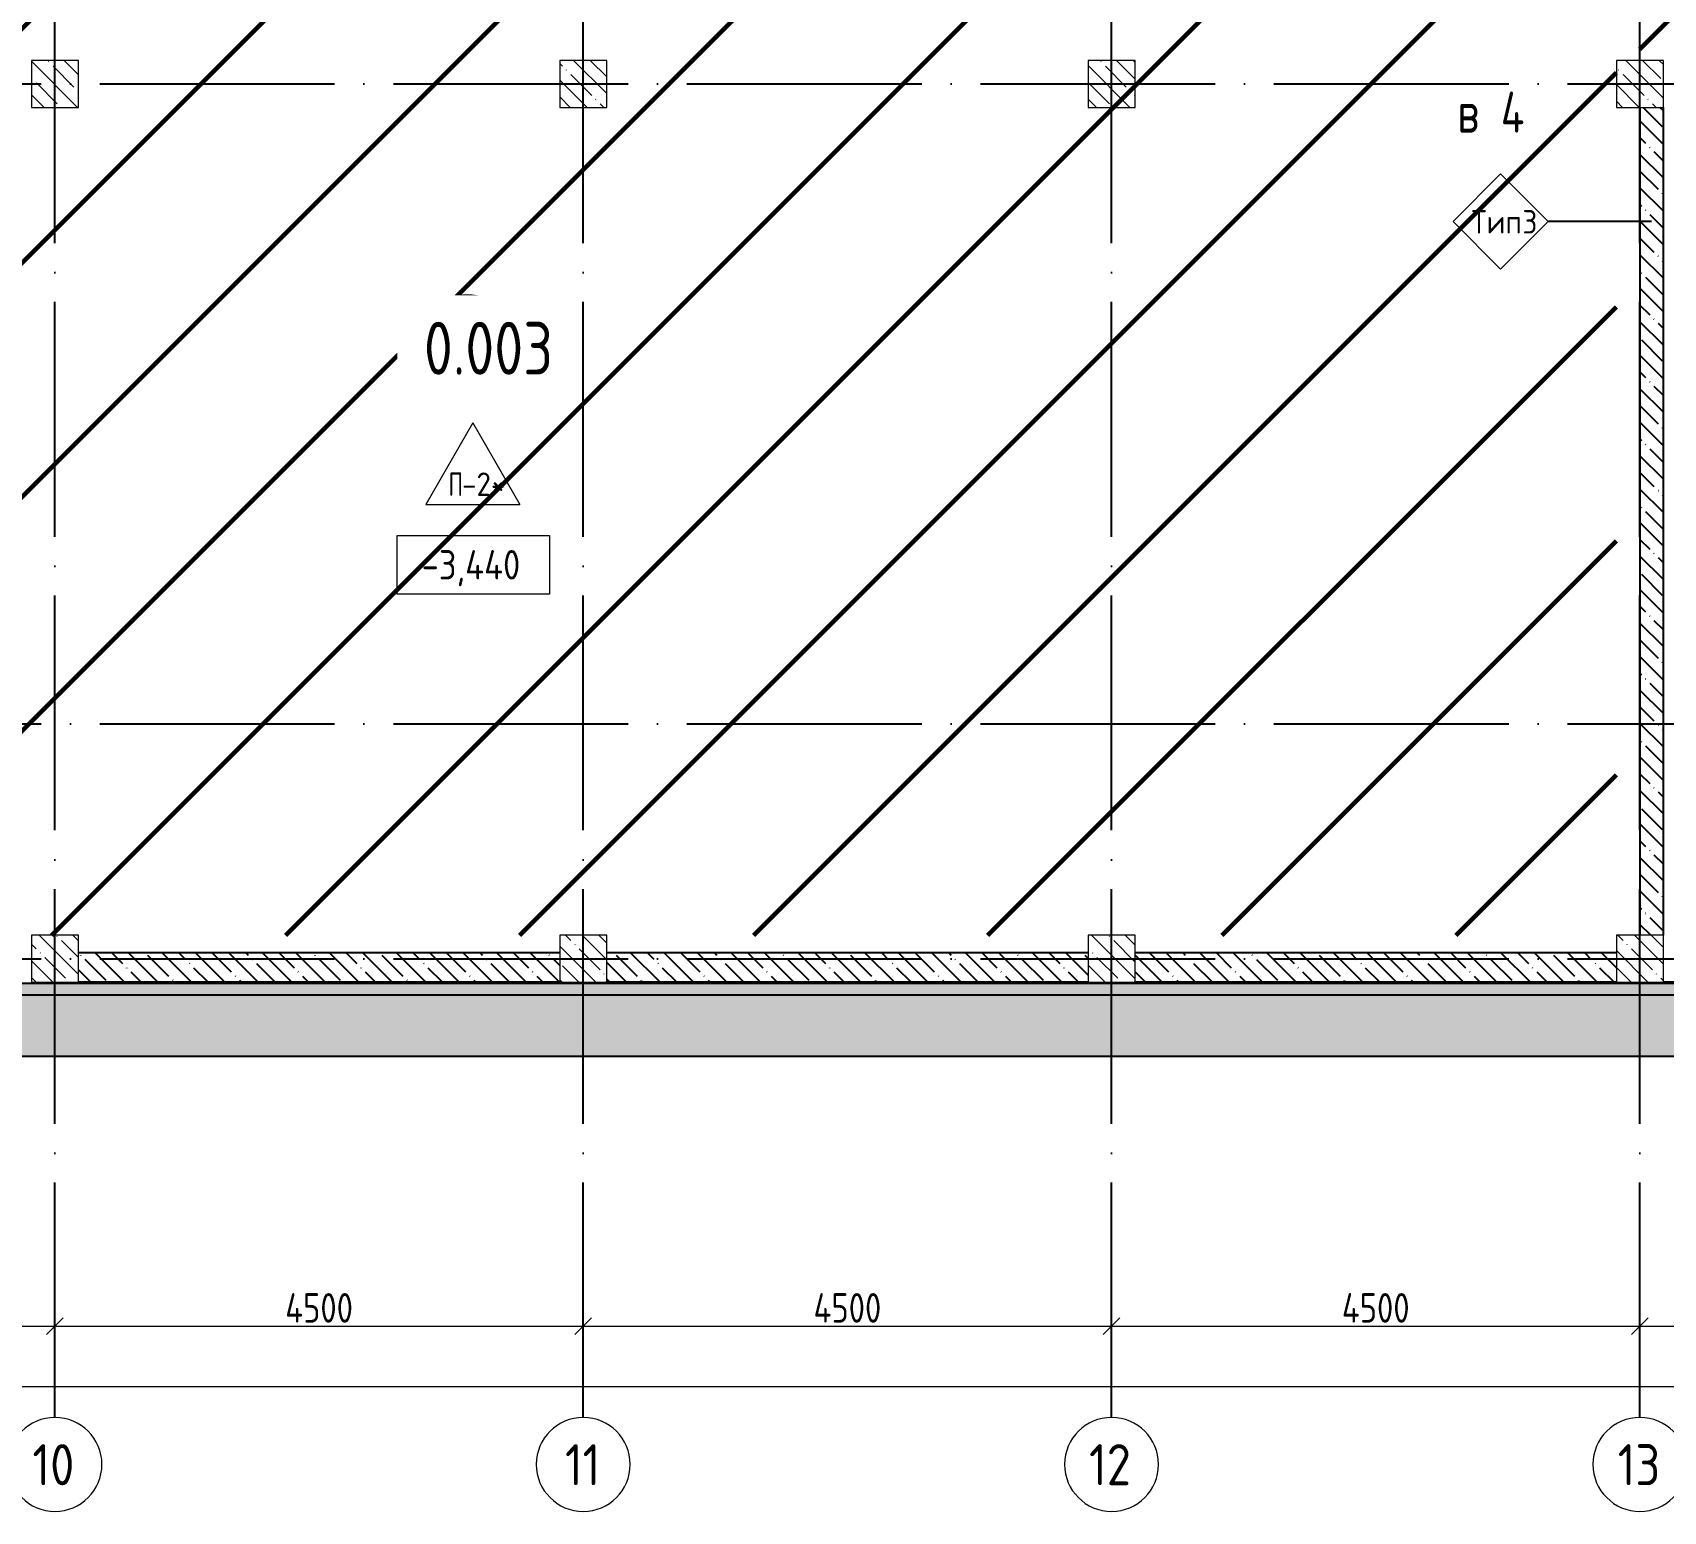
# Model space of a CAD drawing. Header units: millimetres. Extents: x -68946 to 288321, y -402657 to 324925.
# Drawn here: x 39074 to 52964, y 155941 to 168535 of the extents above; entities that cross this region are included whole.
import ezdxf

# ---------------------------------------------------------------- set-up
doc = ezdxf.new("R2010")
doc.units = ezdxf.units.MM
doc.linetypes.add('ADSK_Линия сетки', pattern=[2500, 2000, -250, 0, -250])
doc.layers.get('Defpoints').update_dxf_attribs({"color": 250})
for name, color, linetype, lineweight in [('3.4) ПТ-5         4 вып', 150, 'Continuous', 60), ('A-ANNO-DIMS', 250, 'Continuous', 9), ('A-ANNO-NOTE', 250, 'Continuous', 9), ('A-AREA-IDEN', 250, 'Continuous', 9), ('A-DETL-1', 250, 'Continuous', 53), ('A-DETL-GENF-1', 250, 'Continuous', 5), ('A-FLOR-IDEN', 7, 'Continuous', 9), ('A-WALL', 250, 'Continuous', 9), ('A-WALL-1', 250, 'Continuous', 50), ('A-WALL-2', 250, 'Continuous', 5), ('A-WALL-IDEN', 7, 'Continuous', 9), ('G-ANNO-DIMS', 250, 'Continuous', 9), ('G-ANNO-SYMB-3', 250, 'Continuous', 9), ('I-WALL-1', 250, 'Continuous', 5), ('S-COLS', 7, 'Continuous', 9), ('S-COLS-1', 250, 'Continuous', 5), ('S-COLS-2', 250, 'Continuous', 5), ('Оси', 250, 'Continuous', 9), ('Оси-1', 250, 'ADSK_Линия сетки', 9)]:
    doc.layers.add(name, color=color, linetype=linetype, lineweight=lineweight)
doc.styles.add('GOST Common', font='', dxfattribs={"width": 0.9, "height": 350})
doc.styles.add('GOST Common_1', font='', dxfattribs={"width": 0.9, "height": 250})
doc.styles.add('GOST Common_2', font='', dxfattribs={"width": 0.8, "height": 350})
doc.styles.add('ISOCPEUR', font='isocpeur.ttf', dxfattribs={"width": 0.8, "height": 100})
doc.styles.add('ISOCPEUR_1', font='isocpeur.ttf', dxfattribs={"width": 0.9, "height": 250})
doc.styles.add('А3', font='ГОСТ тип А.ttf')
doc.styles.get('GOST Common').set_extended_font_data('GOST Common')
doc.styles.get('GOST Common_1').set_extended_font_data('GOST Common')
doc.styles.get('GOST Common_2').set_extended_font_data('GOST Common')
doc.dimstyles.new('ADSK_Основной_2_5_мм_1', dxfattribs={"dimscale": 304.8, "dimtxt": 0.824897, "dimasz": 0.463911, "dimexe": 0.492126, "dimexo": 0.001615, "dimgap": 0.098425, "dimtad": 1, "dimdec": 0, "dimlfac": 304.8, "dimdsep": 46, "dimtxsty": 'GOST Common_1', "dimblk1": 'OBLIQUE', "dimblk2": 'OBLIQUE', "dimsah": 1, "dimcen": 0.09, "dimdle": 0.492126, "dimazin": 0, "dimtfac": 1, "dimtdec": 4, "dimtix": 1, "dimtmove": 1, "dimatfit": 3, "dimfxl": 1, "dimtvp": 1, "dimtolj": 1, "dimtzin": 0, "dimlwd": 9, "dimlwe": 9, "dimarcsym": 2})
pattern_1 = [(135, (-1785.76, 117122.59), (-142.5612, -142.5612), []), (135, (-1643.2, 117122.59), (-142.5612, -142.5612), [252.016, -50.403, 3.353, -47.05])]

# ---------------------------------------------------------------- blocks, each defined once
blk = doc.blocks.new('BSC_Колонна _Прямоугольная - 400x400-V2-АР1_Кладочный план подвала_ Секция 1')
at = {"layer": 'S-COLS-1'}
h = blk.add_hatch(dxfattribs=at)
h.set_pattern_fill('FP_11', color=256, style=0, pattern_type=2)
h.set_pattern_definition([(135, (-54550, -43525), (-142.5619, -142.5619), []), (135, (-54407.44, -43525), (-142.5619, -142.5619), [252.016, -50.403, 3.353, -47.05])])
h.paths.add_polyline_path([(-200, -200), (200, -200), (200, 200), (-200, 200)])
at = {"layer": 'S-COLS-2'}
for p, q in [((200, 200), (-200, 200)), ((-200, 200), (-200, -200)), ((200, -200), (200, 200)), ((-200, -200), (200, -200))]:
    blk.add_line(p, q, dxfattribs=at)
blk = doc.blocks.new('BSC_Колонна _Прямоугольная - 400x400-V4-АР1_Кладочный план подвала_ Секция 1')
at = {"layer": 'S-COLS-1'}
h = blk.add_hatch(dxfattribs=at)
h.set_pattern_fill('FP_13', color=256, style=0, pattern_type=2)
h.set_pattern_definition([(135, (-54550, -50975), (-142.5619, -142.5619), []), (135, (-54407.44, -50975), (-142.5619, -142.5619), [252.016, -50.403, 3.353, -47.05])])
h.paths.add_polyline_path([(-200, -200), (200, -200), (200, 200), (-200, 200), (-200, -68)])
at = {"layer": 'S-COLS-2'}
for p, q in [((200, 200), (-200, 200)), ((-200, 200), (-200, -200)), ((200, -200), (200, 200)), ((-200, -200), (200, -200))]:
    blk.add_line(p, q, dxfattribs=at)
blk = doc.blocks.new('BSC_Колонна _Прямоугольная - 400x400-V14-АР1_Кладочный план подвала_ Секция 1')
at = {"layer": 'S-COLS-1'}
h = blk.add_hatch(dxfattribs=at)
h.set_pattern_fill('FP_23', color=256, style=0, pattern_type=2)
h.set_pattern_definition([(135, (-50050, -50975), (-142.5619, -142.5619), []), (135, (-49907.44, -50975), (-142.5619, -142.5619), [252.016, -50.403, 3.353, -47.05])])
h.paths.add_polyline_path([(-200, -200), (200, -200), (200, 200), (-200, 200), (-200, -68)])
at = {"layer": 'S-COLS-2'}
for p, q in [((200, 200), (-200, 200)), ((-200, 200), (-200, -200)), ((200, -200), (200, 200)), ((-200, -200), (200, -200))]:
    blk.add_line(p, q, dxfattribs=at)
blk = doc.blocks.new('BSC_Колонна _Прямоугольная - 400x400-V16-АР1_Кладочный план подвала_ Секция 1')
at = {"layer": 'S-COLS-1'}
h = blk.add_hatch(dxfattribs=at)
h.set_pattern_fill('FP_25', color=256, style=0, pattern_type=2)
h.set_pattern_definition([(135, (-45550, -43525), (-142.5619, -142.5619), []), (135, (-45407.44, -43525), (-142.5619, -142.5619), [252.016, -50.403, 3.353, -47.05])])
h.paths.add_polyline_path([(-200, -200), (200, -200), (200, 200), (-200, 200)])
at = {"layer": 'S-COLS-2'}
for p, q in [((200, 200), (-200, 200)), ((-200, 200), (-200, -200)), ((200, -200), (200, 200)), ((-200, -200), (200, -200))]:
    blk.add_line(p, q, dxfattribs=at)
blk = doc.blocks.new('BSC_Колонна _Прямоугольная - 400x400-V18-АР1_Кладочный план подвала_ Секция 1')
at = {"layer": 'S-COLS-1'}
h = blk.add_hatch(dxfattribs=at)
h.set_pattern_fill('FP_27', color=256, style=0, pattern_type=2)
h.set_pattern_definition([(135, (-45550, -50975), (-142.5619, -142.5619), []), (135, (-45407.44, -50975), (-142.5619, -142.5619), [252.016, -50.403, 3.353, -47.05])])
h.paths.add_polyline_path([(-200, -200), (200, -200), (200, 200), (-200, 200), (-200, -68)])
at = {"layer": 'S-COLS-2'}
for p, q in [((200, 200), (-200, 200)), ((-200, 200), (-200, -200)), ((200, -200), (200, 200)), ((-200, -200), (200, -200))]:
    blk.add_line(p, q, dxfattribs=at)
blk = doc.blocks.new('BSC_Колонна _Прямоугольная - 400x400-V20-АР1_Кладочный план подвала_ Секция 1')
at = {"layer": 'S-COLS-1'}
h = blk.add_hatch(dxfattribs=at)
h.set_pattern_fill('FP_29', color=256, style=0, pattern_type=2)
h.set_pattern_definition([(135, (-41050, -43525), (-142.5619, -142.5619), []), (135, (-40907.44, -43525), (-142.5619, -142.5619), [252.016, -50.403, 3.353, -47.05])])
h.paths.add_polyline_path([(-200, -200), (200, -200), (200, 200), (-200, 200)])
at = {"layer": 'S-COLS-2'}
for p, q in [((200, 200), (-200, 200)), ((-200, 200), (-200, -200)), ((200, -200), (200, 200)), ((-200, -200), (200, -200))]:
    blk.add_line(p, q, dxfattribs=at)
blk = doc.blocks.new('BSC_Колонна _Прямоугольная - 400x400-V22-АР1_Кладочный план подвала_ Секция 1')
at = {"layer": 'S-COLS-1'}
h = blk.add_hatch(dxfattribs=at)
h.set_pattern_fill('FP_31', color=256, style=0, pattern_type=2)
h.set_pattern_definition([(135, (-41050, -50975), (-142.5619, -142.5619), []), (135, (-40907.44, -50975), (-142.5619, -142.5619), [252.016, -50.403, 3.353, -47.05])])
h.paths.add_polyline_path([(-200, -200), (200, -200), (200, 200), (-200, 200), (-200, -68)])
at = {"layer": 'S-COLS-2'}
for p, q in [((200, 200), (-200, 200)), ((-200, 200), (-200, -200)), ((200, -200), (200, 200)), ((-200, -200), (200, -200))]:
    blk.add_line(p, q, dxfattribs=at)
blk = doc.blocks.new('BSC_Колонна _Прямоугольная - 400x400-V41-АР1_Кладочный план подвала_ Секция 1')
at = {"layer": 'S-COLS-1'}
h = blk.add_hatch(dxfattribs=at)
h.set_pattern_fill('FP_50', color=256, style=0, pattern_type=2)
h.set_pattern_definition([(135, (-50050, -43525), (-142.5619, -142.5619), []), (135, (-49907.44, -43525), (-142.5619, -142.5619), [252.016, -50.403, 3.353, -47.05])])
h.paths.add_polyline_path([(-200, -200), (200, -200), (200, 200), (-200, 200)])
at = {"layer": 'S-COLS-2'}
for p, q in [((200, 200), (-200, 200)), ((-200, 200), (-200, -200)), ((200, -200), (200, 200)), ((-200, -200), (200, -200))]:
    blk.add_line(p, q, dxfattribs=at)
blk = doc.blocks.new('Ось сетки - Круг_Ø8 мм-39983606-АР1_Кладочный план подвала_ Секция 1')
at = {"layer": 'Оси'}
for start, end in [(360, 180), (180, 360)]:
    blk.add_arc((0, 0), 4, start, end, dxfattribs=at)
blk = doc.blocks.new('AAR_СКБ_Марка_Помещения - Номер-17325395-АР1_Кладочный план подвала_ Секция 1')
at = {"layer": 'A-AREA-IDEN'}
blk.add_circle((0, 1.5), 4, dxfattribs=at)
blk = doc.blocks.new('_Oblique')
at = {"color": 0, "linetype": 'ByBlock', "lineweight": -2}
blk.add_line((-0.5, -0.5), (0.5, 0.5), dxfattribs=at)
blk = doc.blocks.new('*D5922')
at = {"layer": 'A-ANNO-DIMS', "color": 0, "lineweight": 9, "transparency": 16777216}
for p, q in [((34214, 157518), (39414, 157518)), ((34364, 157617), (34364, 157368)), ((39264, 157617), (39264, 157368))]:
    blk.add_line(p, q, dxfattribs=at)
at = {"layer": 'Defpoints', "color": 0, "transparency": 16777216}
for p in [(34364, 157618), (39264, 157618), (39264, 157518)]:
    blk.add_point(p, dxfattribs=at)
at = {"layer": 'A-ANNO-DIMS', "color": 0, "lineweight": 9, "transparency": 16777216, "xscale": 141.4, "yscale": 141.4, "zscale": 141.4, "rotation": 180}
blk.add_blockref('_Oblique', (34364, 157518), dxfattribs=at)
at = {"layer": 'A-ANNO-DIMS', "color": 0, "lineweight": 9, "transparency": 16777216, "xscale": 141.4, "yscale": 141.4, "zscale": 141.4}
blk.add_blockref('_Oblique', (39264, 157518), dxfattribs=at)
at = {"layer": 'A-ANNO-DIMS', "color": 0, "lineweight": 25, "transparency": 16777216, "insert": (36814, 157674), "char_height": 251.4, "width": 782.41, "attachment_point": 5, "style": 'А3'}
blk.add_mtext('\\A1;4900', dxfattribs=at)
blk = doc.blocks.new('*D5923')
at = {"layer": 'A-ANNO-DIMS', "color": 0, "lineweight": 9, "transparency": 16777216}
for p, q in [((39114, 157518), (43914, 157518)), ((39264, 157617), (39264, 157368)), ((43764, 157617), (43764, 157368))]:
    blk.add_line(p, q, dxfattribs=at)
at = {"layer": 'Defpoints', "color": 0, "transparency": 16777216}
for p in [(39264, 157618), (43764, 157618), (43764, 157518)]:
    blk.add_point(p, dxfattribs=at)
at = {"layer": 'A-ANNO-DIMS', "color": 0, "lineweight": 9, "transparency": 16777216, "xscale": 141.4, "yscale": 141.4, "zscale": 141.4, "rotation": 180}
blk.add_blockref('_Oblique', (39264, 157518), dxfattribs=at)
at = {"layer": 'A-ANNO-DIMS', "color": 0, "lineweight": 9, "transparency": 16777216, "xscale": 141.4, "yscale": 141.4, "zscale": 141.4}
blk.add_blockref('_Oblique', (43764, 157518), dxfattribs=at)
at = {"layer": 'A-ANNO-DIMS', "color": 0, "lineweight": 25, "transparency": 16777216, "insert": (41514, 157674), "char_height": 251.4, "width": 782.41, "attachment_point": 5, "style": 'А3'}
blk.add_mtext('\\A1;4500', dxfattribs=at)
blk = doc.blocks.new('*D5924')
at = {"layer": 'A-ANNO-DIMS', "color": 0, "lineweight": 9, "transparency": 16777216}
for p, q in [((43614, 157518), (48414, 157518)), ((43764, 157617), (43764, 157368)), ((48264, 157617), (48264, 157368))]:
    blk.add_line(p, q, dxfattribs=at)
at = {"layer": 'Defpoints', "color": 0, "transparency": 16777216}
for p in [(43764, 157618), (48264, 157618), (48264, 157518)]:
    blk.add_point(p, dxfattribs=at)
at = {"layer": 'A-ANNO-DIMS', "color": 0, "lineweight": 9, "transparency": 16777216, "xscale": 141.4, "yscale": 141.4, "zscale": 141.4, "rotation": 180}
blk.add_blockref('_Oblique', (43764, 157518), dxfattribs=at)
at = {"layer": 'A-ANNO-DIMS', "color": 0, "lineweight": 9, "transparency": 16777216, "xscale": 141.4, "yscale": 141.4, "zscale": 141.4}
blk.add_blockref('_Oblique', (48264, 157518), dxfattribs=at)
at = {"layer": 'A-ANNO-DIMS', "color": 0, "lineweight": 25, "transparency": 16777216, "insert": (46014, 157674), "char_height": 251.4, "width": 782.41, "attachment_point": 5, "style": 'А3'}
blk.add_mtext('\\A1;4500', dxfattribs=at)
blk = doc.blocks.new('*D5925')
at = {"layer": 'A-ANNO-DIMS', "color": 0, "lineweight": 9, "transparency": 16777216}
for p, q in [((48114, 157518), (52914, 157518)), ((48264, 157617), (48264, 157368)), ((52764, 157617), (52764, 157368))]:
    blk.add_line(p, q, dxfattribs=at)
at = {"layer": 'Defpoints', "color": 0, "transparency": 16777216}
for p in [(48264, 157618), (52764, 157618), (52764, 157518)]:
    blk.add_point(p, dxfattribs=at)
at = {"layer": 'A-ANNO-DIMS', "color": 0, "lineweight": 9, "transparency": 16777216, "xscale": 141.4, "yscale": 141.4, "zscale": 141.4, "rotation": 180}
blk.add_blockref('_Oblique', (48264, 157518), dxfattribs=at)
at = {"layer": 'A-ANNO-DIMS', "color": 0, "lineweight": 9, "transparency": 16777216, "xscale": 141.4, "yscale": 141.4, "zscale": 141.4}
blk.add_blockref('_Oblique', (52764, 157518), dxfattribs=at)
at = {"layer": 'A-ANNO-DIMS', "color": 0, "lineweight": 25, "transparency": 16777216, "insert": (50514, 157674), "char_height": 251.4, "width": 782.41, "attachment_point": 5, "style": 'А3'}
blk.add_mtext('\\A1;4500', dxfattribs=at)
blk = doc.blocks.new('*D5926')
at = {"layer": 'A-ANNO-DIMS', "color": 0, "lineweight": 9, "transparency": 16777216}
for p, q in [((52614, 157518), (57414, 157518)), ((52764, 157617), (52764, 157368)), ((57264, 157617), (57264, 157368))]:
    blk.add_line(p, q, dxfattribs=at)
at = {"layer": 'Defpoints', "color": 0, "transparency": 16777216}
for p in [(52764, 157618), (57264, 157618), (57264, 157518)]:
    blk.add_point(p, dxfattribs=at)
at = {"layer": 'A-ANNO-DIMS', "color": 0, "lineweight": 9, "transparency": 16777216, "xscale": 141.4, "yscale": 141.4, "zscale": 141.4, "rotation": 180}
blk.add_blockref('_Oblique', (52764, 157518), dxfattribs=at)
at = {"layer": 'A-ANNO-DIMS', "color": 0, "lineweight": 9, "transparency": 16777216, "xscale": 141.4, "yscale": 141.4, "zscale": 141.4}
blk.add_blockref('_Oblique', (57264, 157518), dxfattribs=at)
at = {"layer": 'A-ANNO-DIMS', "color": 0, "lineweight": 25, "transparency": 16777216, "insert": (55014, 157674), "char_height": 251.4, "width": 782.41, "attachment_point": 5, "style": 'А3'}
blk.add_mtext('\\A1;4500', dxfattribs=at)
blk = doc.blocks.new('*D5929')
at = {"layer": 'A-ANNO-DIMS', "color": 0, "lineweight": 9, "transparency": 16777216}
for p, q in [((-1786, 157105), (-1786, 156855)), ((67364, 157105), (67364, 156855)), ((-1936, 157005), (67514, 157005))]:
    blk.add_line(p, q, dxfattribs=at)
at = {"layer": 'Defpoints', "color": 0, "transparency": 16777216}
for p in [(-1786, 157105), (67364, 157105), (67364, 157005)]:
    blk.add_point(p, dxfattribs=at)
at = {"layer": 'A-ANNO-DIMS', "color": 0, "lineweight": 9, "transparency": 16777216, "xscale": 141.4, "yscale": 141.4, "zscale": 141.4, "rotation": 180}
blk.add_blockref('_Oblique', (-1786, 157005), dxfattribs=at)
at = {"layer": 'A-ANNO-DIMS', "color": 0, "lineweight": 9, "transparency": 16777216, "xscale": 141.4, "yscale": 141.4, "zscale": 141.4}
blk.add_blockref('_Oblique', (67364, 157005), dxfattribs=at)
at = {"layer": 'A-ANNO-DIMS', "color": 0, "lineweight": 25, "transparency": 16777216, "insert": (32789, 157161), "char_height": 251.4, "width": 889.8, "attachment_point": 5, "style": 'А3'}
blk.add_mtext('\\A1;69150', dxfattribs=at)
blk = doc.blocks.new('AAR_СКБ_Марка_Перекрытия - Марка пола-17325028-АР1_Кладочный план подвала_ Секция 1')
at = {"layer": 'A-FLOR-IDEN'}
for p, q in [((0, 6.93), (-4, 0)), ((0, 6.93), (4, 0)), ((-4, 0), (4, 0))]:
    blk.add_line(p, q, dxfattribs=at)
blk = doc.blocks.new('ADSK_Марка_Стена - Типоразмер_ADSK_Марка-30564887-АР1_Кладочный план подвала_ Секция 1')
at = {"layer": 'A-WALL-IDEN'}
for p, q in [((-0.16, 4.37), (-4.21, 0.31)), ((3.9, 0.31), (-0.16, 4.37)), ((-4.21, 0.31), (-0.16, -3.74)), ((-0.16, -3.74), (3.9, 0.31))]:
    blk.add_line(p, q, dxfattribs=at)
blk = doc.blocks.new('Высотные отметки - Рамка-32693647-АР1_Кладочный план подвала_ Секция 1')
at = {"layer": 'A-ANNO-NOTE'}
for p, q in [((-6.5, 0), (-6.5, 5)), ((-6.5, 5), (6.5, 5)), ((6.5, 5), (6.5, 0)), ((6.5, 0), (-6.5, 0))]:
    blk.add_line(p, q, dxfattribs=at)

msp = doc.modelspace()

# ---------------------------------------------------------------- hatches: boundary and pattern name
at = {"layer": '3.4) ПТ-5         4 вып'}
h = msp.add_hatch(dxfattribs=at)
h.set_pattern_fill('ANSI31', color=256, scale=444)
h.paths.add_polyline_path([(67264.2427, 175297.5882), (52764.2427, 175297.5882), (52764.2427, 168239.3071), (67264.2427, 168239.3071)])
h = msp.add_hatch(dxfattribs=at)
h.set_pattern_fill('ANSI31', color=256, scale=444)
h.paths.add_polyline_path([(52564.2427, 171797.5882), (-1785.7573, 171797.5882), (-1785.7573, 160847.5882), (52564.2427, 160847.5882)])
at = {"layer": 'A-DETL-GENF-1', "lineweight": 25}
h = msp.add_hatch(dxfattribs=at)
h.set_pattern_fill('FP_66', color=256, style=0, pattern_type=2)
h.set_pattern_definition([(135, (-1361.5, 117122.6), (-424.2641, 3e-14), [600, 0, 0, 0]), (45, (-1785.76, 117122.6), (-424.2641, 0), [600, 0, 0, 0]), (45, (-1785.76, 117334.72), (-424.2641, 0), [150, -450]), (135, (-1467.56, 117440.8), (-424.2641, 3e-14), [150, -450]), (45, (-1467.56, 117228.65), (-424.2641, 0), [150, -450]), (135, (-1573.63, 117122.6), (-424.2641, 3e-14), [150, -450])])
h.paths.add_polyline_path([(66623.618, 159817.5882), (66623.618, 159820.418), (67375.9266, 159820.418), (67404.2427, 159877.0501), (67404.2427, 160337.5882), (-2095.7793, 160337.5882), (-2095.7793, 175807.5888), (7424.2207, 175807.5888), (7424.2207, 172857.5877), (11654.2804, 172857.5877), (11654.2804, 175807.5888), (67874.2427, 175807.5888), (67874.2427, 172857.5882), (68728.2351, 172857.5882), (68728.2351, 173377.5882), (68394.2427, 173377.5882), (68394.2427, 176327.5888), (11134.2804, 176327.5888), (11134.2804, 173377.5877), (7944.2207, 173377.5877), (7944.2207, 176327.5888), (-2615.7793, 176327.5888), (-2615.7793, 159817.5882), (64316.105, 159817.5882)])
at = {"layer": 'A-WALL', "lineweight": 25}
msp.add_hatch(color=256, dxfattribs=at).paths.add_polyline_path([(67506.2427, 160439.5882), (67514.2427, 160439.5882), (67514.2427, 160447.5882), (-1993.7793, 160447.5882), (-1993.7793, 160439.5882), (66714.6693, 160439.5882)])
at = {"layer": 'A-WALL-2', "lineweight": 25}
h = msp.add_hatch(dxfattribs=at)
h.set_pattern_fill('FP_2', color=256, style=0, pattern_type=2)
h.set_pattern_definition([(0, (-1785.76, 117122.59), (120.968, 69.841), [80.645, -161.29]), (120, (-1785.76, 117122.59), (-120.96808, 69.84086), [80.645, -161.29]), (60, (-1785.76, 117122.59), (-8e-05, 139.68186), [0, -161.29, 80.645, 0])])
h.paths.add_polyline_path([(67406.2427, 160339.5882), (67506.2427, 160339.5882), (67506.2427, 160439.5882), (-2093.7793, 160439.5882), (-2093.7793, 160339.5882), (66714.6693, 160339.5882)])
at = {"layer": 'I-WALL-1', "lineweight": 25}
h = msp.add_hatch(dxfattribs=at)
h.set_pattern_fill('FP_1', color=256, style=0, pattern_type=2)
h.set_pattern_definition(pattern_1)
h.paths.add_polyline_path([(52964.2427, 160847.5882), (52964.2427, 167897.5877), (52764.2427, 167897.5877), (52764.2427, 160847.5882)])
h = msp.add_hatch(dxfattribs=at)
h.set_pattern_fill('FP_1', color=256, style=0, pattern_type=2)
h.set_pattern_definition(pattern_1)
h.paths.add_polyline_path([(43564.2427, 160447.5882), (43564.2427, 160697.5882), (39464.2427, 160697.5882), (39464.2427, 160447.5882), (40330.4626, 160447.5882)])
h = msp.add_hatch(dxfattribs=at)
h.set_pattern_fill('FP_1', color=256, style=0, pattern_type=2)
h.set_pattern_definition(pattern_1)
h.paths.add_polyline_path([(48064.2427, 160447.5882), (48064.2427, 160697.5882), (43964.2427, 160697.5882), (43964.2427, 160447.5882)])
h = msp.add_hatch(dxfattribs=at)
h.set_pattern_fill('FP_1', color=256, style=0, pattern_type=2)
h.set_pattern_definition(pattern_1)
h.paths.add_polyline_path([(52564.2427, 160447.5882), (52564.2427, 160697.5882), (48464.2427, 160697.5882), (48464.2427, 160447.5882), (49924.7195, 160447.5882)])

# ---------------------------------------------------------------- linework, layer by layer
at = {"layer": 'A-DETL-1', "lineweight": 25}
for p, q in [((67404.2427, 160337.5882), (-2095.7793, 160337.5882)), ((-2615.7793, 159817.5882), (66623.618, 159817.5882))]:
    msp.add_line(p, q, dxfattribs=at)
at = {"layer": 'A-WALL-1', "lineweight": 25}
for p, q in [((52764.2427, 167897.5877), (52764.2427, 160847.5882)), ((52964.2427, 160847.5882), (52964.2427, 167897.5877)), ((43564.2427, 160697.5882), (39464.2427, 160697.5882)), ((48064.2427, 160697.5882), (43964.2427, 160697.5882)), ((52564.2427, 160697.5882), (48464.2427, 160697.5882)), ((-1993.7793, 160439.5882), (67506.2427, 160439.5882)), ((43564.2427, 160447.5882), (39464.2427, 160447.5882)), ((39464.2427, 160447.5882), (43564.2427, 160447.5882)), ((48064.2427, 160447.5882), (43964.2427, 160447.5882)), ((43964.2427, 160447.5882), (48064.2427, 160447.5882)), ((52564.2427, 160447.5882), (48464.2427, 160447.5882)), ((48464.2427, 160447.5882), (52564.2427, 160447.5882)), ((57064.2427, 160447.5882), (52964.2427, 160447.5882)), ((-2095.7793, 160339.5882), (67406.2427, 160339.5882))]:
    msp.add_line(p, q, dxfattribs=at)
at = {"layer": 'A-WALL-IDEN', "lineweight": 25}
msp.add_line((52864.2427, 166925.1913), (51984.3346, 166925.1913), dxfattribs=at)
at = {"layer": 'Оси-1', "lineweight": 25}
for p, q in [((39264.2427, 156740.9014), (39264.2427, 178828.0609)), ((43764.2427, 156740.9014), (43764.2427, 178828.0609)), ((48264.2427, 156740.9014), (48264.2427, 178828.0609)), ((52764.2427, 156740.9014), (52764.2427, 178828.0609)), ((-5355.3086, 168097.5882), (70097.2201, 168097.5882)), ((-5355.3086, 162647.5882), (70097.2201, 162647.5882)), ((-5355.3086, 160647.5882), (70097.2201, 160647.5882))]:
    msp.add_line(p, q, dxfattribs=at)

# ---------------------------------------------------------------- block references
at = {"layer": 'A-ANNO-NOTE', "lineweight": 25, "xscale": 99.99999999999993, "yscale": 99.99999999999993, "zscale": 99.99999999999993}
msp.add_blockref('Высотные отметки - Рамка-32693647-АР1_Кладочный план подвала_ Секция 1', (42827.7721, 163750.8557), dxfattribs=at)
at = {"layer": 'A-AREA-IDEN', "lineweight": 25, "xscale": 99.99999999999993, "yscale": 99.99999999999993, "zscale": 99.99999999999993}
msp.add_blockref('AAR_СКБ_Марка_Помещения - Номер-17325395-АР1_Кладочный план подвала_ Секция 1', (42778.3719, 165753.0133), dxfattribs=at)
at = {"layer": 'A-FLOR-IDEN', "lineweight": 25, "xscale": 99.99999999999993, "yscale": 99.99999999999993, "zscale": 99.99999999999993}
msp.add_blockref('AAR_СКБ_Марка_Перекрытия - Марка пола-17325028-АР1_Кладочный план подвала_ Секция 1', (42824.1042, 164517.2353), dxfattribs=at)
at = {"layer": 'A-WALL-IDEN', "lineweight": 25, "xscale": 99.99999999999993, "yscale": 99.99999999999993, "zscale": 99.99999999999993}
msp.add_blockref('ADSK_Марка_Стена - Типоразмер_ADSK_Марка-30564887-АР1_Кладочный план подвала_ Секция 1', (51594.2427, 166893.9413), dxfattribs=at)
at = {"layer": 'S-COLS', "lineweight": 25}
for name, p in [('BSC_Колонна _Прямоугольная - 400x400-V22-АР1_Кладочный план подвала_ Секция 1', (39264.2427, 168097.5877)), ('BSC_Колонна _Прямоугольная - 400x400-V18-АР1_Кладочный план подвала_ Секция 1', (43764.2427, 168097.5877)), ('BSC_Колонна _Прямоугольная - 400x400-V14-АР1_Кладочный план подвала_ Секция 1', (48264.2427, 168097.5877)), ('BSC_Колонна _Прямоугольная - 400x400-V4-АР1_Кладочный план подвала_ Секция 1', (52764.2427, 168097.5877)), ('BSC_Колонна _Прямоугольная - 400x400-V20-АР1_Кладочный план подвала_ Секция 1', (39264.2427, 160647.5882)), ('BSC_Колонна _Прямоугольная - 400x400-V16-АР1_Кладочный план подвала_ Секция 1', (43764.2427, 160647.5882)), ('BSC_Колонна _Прямоугольная - 400x400-V41-АР1_Кладочный план подвала_ Секция 1', (48264.2427, 160647.5882)), ('BSC_Колонна _Прямоугольная - 400x400-V2-АР1_Кладочный план подвала_ Секция 1', (52764.2427, 160647.5882))]:
    msp.add_blockref(name, p, dxfattribs=at)
at = {"layer": 'Оси', "lineweight": 25, "xscale": 99.99999999999993, "yscale": 99.99999999999993, "zscale": 99.99999999999993}
for p in [(39264.2427, 156340.9014), (43764.2427, 156340.9014), (48264.2427, 156340.9014), (52764.2427, 156340.9014)]:
    msp.add_blockref('Ось сетки - Круг_Ø8 мм-39983606-АР1_Кладочный план подвала_ Секция 1', p, dxfattribs=at)

# ---------------------------------------------------------------- texts
at = {"layer": 'A-FLOR-IDEN', "lineweight": 25, "char_height": 200, "attachment_point": 1, "style": 'ISOCPEUR_1'}
for s, insert, width in [('\\fISOCPEUR|b0|i0|c204|p34|;\\W.7;П', (42616.4193, 164788.6211), 140.295312), ('-2*', (42732.1745, 164788.6211), 387.215062)]:
    msp.add_mtext(s, dxfattribs=dict(at, insert=insert, width=width))
at = {"layer": 'A-WALL-IDEN', "lineweight": 25, "char_height": 200, "attachment_point": 1, "style": 'ISOCPEUR_1'}
for s, insert, width in [('Тип', (51329.8618, 167023.61), 387.215062), (' 3', (51649.3462, 167023.61), 230.084312)]:
    msp.add_mtext(s, dxfattribs=dict(at, insert=insert, width=width))
at = {"layer": 'G-ANNO-DIMS', "lineweight": 25, "insert": (42387.782, 164127.5628), "char_height": 250, "width": 1055.976244, "attachment_point": 1, "line_spacing_factor": 1.022761, "style": 'GOST Common_1'}
msp.add_mtext('-3,440', dxfattribs=at)
at = {"layer": 'G-ANNO-SYMB-3', "lineweight": 25, "char_height": 350, "attachment_point": 1, "style": 'GOST Common_2'}
for s, insert, width in [(' 4', (51409.7477, 168032.6055), 391.2235), ('\\fGOST Common|b0|i0|c204|p34|;\\W.8;в', (51208.6643, 168032.6055), 243.713)]:
    msp.add_mtext(s, dxfattribs=dict(at, insert=insert, width=width))
at = {"layer": 'Оси', "lineweight": 25, "char_height": 350, "attachment_point": 1, "style": 'GOST Common'}
for s, insert, width in [('10', (39073.062, 156513.4348), 461.772), ('11', (43608.612, 156513.4348), 375.18975), ('12', (48073.062, 156513.4348), 461.772), ('13', (52575.762, 156513.4348), 454.556812)]:
    msp.add_mtext(s, dxfattribs=dict(at, insert=insert, width=width))

# ---------------------------------------------------------------- dimensions: what is measured, and where the dimension line sits
at = {"layer": 'A-ANNO-DIMS', "lineweight": 25}
for base, p1, p2, override, picture, middle in [((39264.2427, 157517.9208), (34364.2427, 157617.9057), (39264.2427, 157617.9057), {"dimlfac": 1, "dimpost": '<>', "dimtxsty": 'А3', "dimfxl": 4900}, '*D5922', (36814.2427, 157673.6351)), ((43764.2427, 157517.9208), (39264.2427, 157617.9057), (43764.2427, 157617.9057), {"dimlfac": 1, "dimpost": '<>', "dimtxsty": 'А3', "dimfxl": 4500}, '*D5923', (41514.2427, 157673.6351)), ((48264.2427, 157517.9208), (43764.2427, 157617.9057), (48264.2427, 157617.9057), {"dimlfac": 1, "dimpost": '<>', "dimtxsty": 'А3', "dimfxl": 4500}, '*D5924', (46014.2427, 157673.6351)), ((52764.2427, 157517.9208), (48264.2427, 157617.9057), (52764.2427, 157617.9057), {"dimlfac": 1, "dimpost": '<>', "dimtxsty": 'А3', "dimfxl": 4500}, '*D5925', (50514.2427, 157673.6351)), ((57264.2427, 157517.9208), (52764.2427, 157617.9057), (57264.2427, 157617.9057), {"dimlfac": 1, "dimpost": '<>', "dimtxsty": 'А3', "dimfxl": 4500}, '*D5926', (55014.2427, 157673.6351)), ((67364.2427, 157005.1755), (-1785.7573, 157105.1604), (67364.2427, 157105.1604), {"dimlfac": 1, "dimpost": '<>', "dimtxsty": 'А3', "dimfxl": 69150}, '*D5929', (32789.2427, 157160.8899))]:
    dim = msp.add_linear_dim(base=base, p1=p1, p2=p2, dimstyle='ADSK_Основной_2_5_мм_1', override=override, dxfattribs=at)
    dim.commit()
    dim.dimension.update_dxf_attribs({"geometry": picture, "text_midpoint": middle})

# ---------------------------------------------------------------- next in the draw order: texts
at = {"layer": 'A-AREA-IDEN', "lineweight": 25, "insert": (42406.6977, 166071.7438), "char_height": 450, "width": 858.607312, "attachment_point": 1, "style": 'ISOCPEUR', "bg_fill": 3, "box_fill_scale": 1.5, "bg_fill_color": 256, "bg_fill_transparency": 0}
msp.add_mtext('0.003', dxfattribs=at)

doc.saveas('drawing.dxf')
